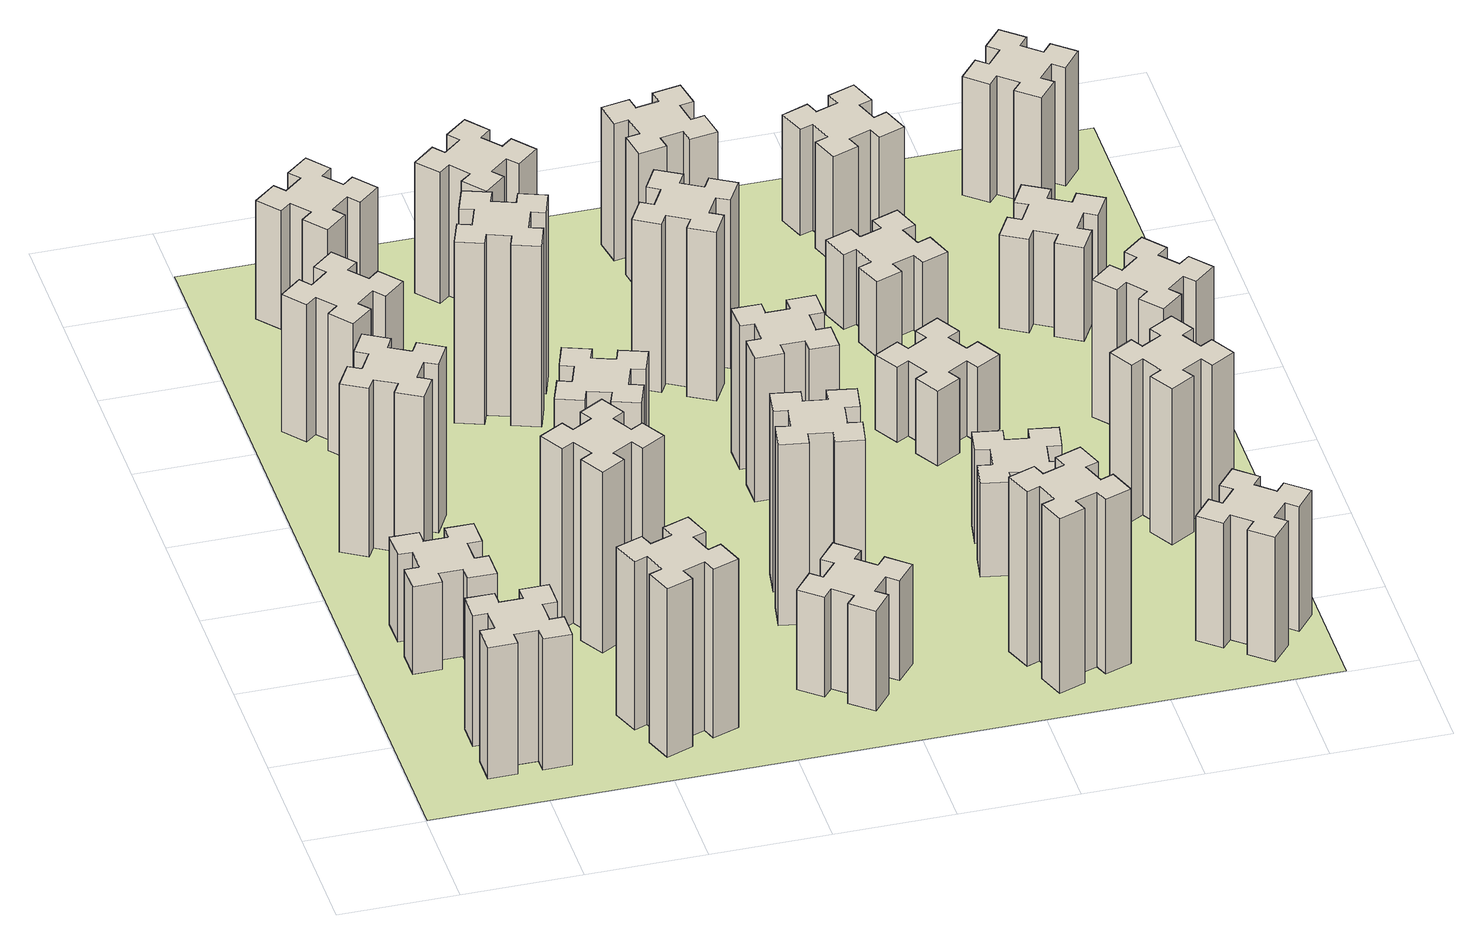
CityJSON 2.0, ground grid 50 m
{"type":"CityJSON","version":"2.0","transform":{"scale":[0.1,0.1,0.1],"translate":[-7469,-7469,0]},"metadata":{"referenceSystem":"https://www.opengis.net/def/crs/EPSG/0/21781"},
"CityObjects":{
"building1":{"type":"Building","attributes":{"class":"1000","function":"1000","usage":"1000","yearOfConstruction":2016,"roofType":"1000","measuredHeight":63,"storeysAboveGround":30,"storeysBelowGround":0},"geometry":[{"type":"Solid","lod":"1","boundaries":[[[[0,1,2,3,4,5,6,7,8,9,10,11,12,13,14,15,16,17,18,19]],[[17,16,20,21]],[[16,15,22,20]],[[15,14,23,22]],[[14,13,24,23]],[[13,12,25,24]],[[12,11,26,25]],[[11,10,27,26]],[[10,9,28,27]],[[9,8,29,28]],[[8,7,30,29]],[[7,6,31,30]],[[6,5,32,31]],[[5,4,33,32]],[[4,3,34,33]],[[3,2,35,34]],[[2,1,36,35]],[[1,0,37,36]],[[0,19,38,37]],[[19,18,39,38]],[[18,17,21,39]],[[24,25,26,27,28,29,30,31,32,33,34,35,36,37,38,39,21,20,22,23]]]]}]},
"building2":{"type":"Building","attributes":{"class":"1000","function":"1000","usage":"1000","yearOfConstruction":2016,"roofType":"1000","measuredHeight":42,"storeysAboveGround":30,"storeysBelowGround":0},"geometry":[{"type":"Solid","lod":"1","boundaries":[[[[40,41,42,43,44,45,46,47,48,49,50,51,52,53,54,55,56,57,58,59]],[[57,56,60,61]],[[56,55,62,60]],[[55,54,63,62]],[[54,53,64,63]],[[53,52,65,64]],[[52,51,66,65]],[[51,50,67,66]],[[50,49,68,67]],[[49,48,69,68]],[[48,47,70,69]],[[47,46,71,70]],[[46,45,72,71]],[[45,44,73,72]],[[44,43,74,73]],[[43,42,75,74]],[[42,41,76,75]],[[41,40,77,76]],[[40,59,78,77]],[[59,58,79,78]],[[58,57,61,79]],[[64,65,66,67,68,69,70,71,72,73,74,75,76,77,78,79,61,60,62,63]]]]}]},
"building3":{"type":"Building","attributes":{"class":"1000","function":"1000","usage":"1000","yearOfConstruction":2016,"roofType":"1000","measuredHeight":81,"storeysAboveGround":30,"storeysBelowGround":0},"geometry":[{"type":"Solid","lod":"1","boundaries":[[[[80,81,82,83,84,85,86,87,88,89,90,91,92,93,94,95,96,97,98,99]],[[97,96,100,101]],[[96,95,102,100]],[[95,94,103,102]],[[94,93,104,103]],[[93,92,105,104]],[[92,91,106,105]],[[91,90,107,106]],[[90,89,108,107]],[[89,88,109,108]],[[88,87,110,109]],[[87,86,111,110]],[[86,85,112,111]],[[85,84,113,112]],[[84,83,114,113]],[[83,82,115,114]],[[82,81,116,115]],[[81,80,117,116]],[[80,99,118,117]],[[99,98,119,118]],[[98,97,101,119]],[[104,105,106,107,108,109,110,111,112,113,114,115,116,117,118,119,101,100,102,103]]]]}]},
"building4":{"type":"Building","attributes":{"class":"1000","function":"1000","usage":"1000","yearOfConstruction":2016,"roofType":"1000","measuredHeight":66,"storeysAboveGround":30,"storeysBelowGround":0},"geometry":[{"type":"Solid","lod":"1","boundaries":[[[[120,121,122,123,124,125,126,127,128,129,130,131,132,133,134,135,136,137,138,139]],[[137,136,140,141]],[[136,135,142,140]],[[135,134,143,142]],[[134,133,144,143]],[[133,132,145,144]],[[132,131,146,145]],[[131,130,147,146]],[[130,129,148,147]],[[129,128,149,148]],[[128,127,150,149]],[[127,126,151,150]],[[126,125,152,151]],[[125,124,153,152]],[[124,123,154,153]],[[123,122,155,154]],[[122,121,156,155]],[[121,120,157,156]],[[120,139,158,157]],[[139,138,159,158]],[[138,137,141,159]],[[144,145,146,147,148,149,150,151,152,153,154,155,156,157,158,159,141,140,142,143]]]]}]},
"building5":{"type":"Building","attributes":{"class":"1000","function":"1000","usage":"1000","yearOfConstruction":2016,"roofType":"1000","measuredHeight":81,"storeysAboveGround":30,"storeysBelowGround":0},"geometry":[{"type":"Solid","lod":"1","boundaries":[[[[160,161,162,163,164,165,166,167,168,169,170,171,172,173,174,175,176,177,178,179]],[[177,176,180,181]],[[176,175,182,180]],[[175,174,183,182]],[[174,173,184,183]],[[173,172,185,184]],[[172,171,186,185]],[[171,170,187,186]],[[170,169,188,187]],[[169,168,189,188]],[[168,167,190,189]],[[167,166,191,190]],[[166,165,192,191]],[[165,164,193,192]],[[164,163,194,193]],[[163,162,195,194]],[[162,161,196,195]],[[161,160,197,196]],[[160,179,198,197]],[[179,178,199,198]],[[178,177,181,199]],[[184,185,186,187,188,189,190,191,192,193,194,195,196,197,198,199,181,180,182,183]]]]}]},
"building6":{"type":"Building","attributes":{"class":"1000","function":"1000","usage":"1000","yearOfConstruction":2016,"roofType":"1000","measuredHeight":87,"storeysAboveGround":30,"storeysBelowGround":0},"geometry":[{"type":"Solid","lod":"1","boundaries":[[[[200,201,202,203,204,205,206,207,208,209,210,211,212,213,214,215,216,217,218,219]],[[217,216,220,221]],[[216,215,222,220]],[[215,214,223,222]],[[214,213,224,223]],[[213,212,225,224]],[[212,211,226,225]],[[211,210,227,226]],[[210,209,228,227]],[[209,208,229,228]],[[208,207,230,229]],[[207,206,231,230]],[[206,205,232,231]],[[205,204,233,232]],[[204,203,234,233]],[[203,202,235,234]],[[202,201,236,235]],[[201,200,237,236]],[[200,219,238,237]],[[219,218,239,238]],[[218,217,221,239]],[[224,225,226,227,228,229,230,231,232,233,234,235,236,237,238,239,221,220,222,223]]]]}]},
"building7":{"type":"Building","attributes":{"class":"1000","function":"1000","usage":"1000","yearOfConstruction":2016,"roofType":"1000","measuredHeight":57,"storeysAboveGround":30,"storeysBelowGround":0},"geometry":[{"type":"Solid","lod":"1","boundaries":[[[[240,241,242,243,244,245,246,247,248,249,250,251,252,253,254,255,256,257,258,259]],[[257,256,260,261]],[[256,255,262,260]],[[255,254,263,262]],[[254,253,264,263]],[[253,252,265,264]],[[252,251,266,265]],[[251,250,267,266]],[[250,249,268,267]],[[249,248,269,268]],[[248,247,270,269]],[[247,246,271,270]],[[246,245,272,271]],[[245,244,273,272]],[[244,243,274,273]],[[243,242,275,274]],[[242,241,276,275]],[[241,240,277,276]],[[240,259,278,277]],[[259,258,279,278]],[[258,257,261,279]],[[264,265,266,267,268,269,270,271,272,273,274,275,276,277,278,279,261,260,262,263]]]]}]},
"building8":{"type":"Building","attributes":{"class":"1000","function":"1000","usage":"1000","yearOfConstruction":2016,"roofType":"1000","measuredHeight":60,"storeysAboveGround":30,"storeysBelowGround":0},"geometry":[{"type":"Solid","lod":"1","boundaries":[[[[280,281,282,283,284,285,286,287,288,289,290,291,292,293,294,295,296,297,298,299]],[[297,296,300,301]],[[296,295,302,300]],[[295,294,303,302]],[[294,293,304,303]],[[293,292,305,304]],[[292,291,306,305]],[[291,290,307,306]],[[290,289,308,307]],[[289,288,309,308]],[[288,287,310,309]],[[287,286,311,310]],[[286,285,312,311]],[[285,284,313,312]],[[284,283,314,313]],[[283,282,315,314]],[[282,281,316,315]],[[281,280,317,316]],[[280,299,318,317]],[[299,298,319,318]],[[298,297,301,319]],[[304,305,306,307,308,309,310,311,312,313,314,315,316,317,318,319,301,300,302,303]]]]}]},
"building9":{"type":"Building","attributes":{"class":"1000","function":"1000","usage":"1000","yearOfConstruction":2016,"roofType":"1000","measuredHeight":87,"storeysAboveGround":30,"storeysBelowGround":0},"geometry":[{"type":"Solid","lod":"1","boundaries":[[[[320,321,322,323,324,325,326,327,328,329,330,331,332,333,334,335,336,337,338,339]],[[337,336,340,341]],[[336,335,342,340]],[[335,334,343,342]],[[334,333,344,343]],[[333,332,345,344]],[[332,331,346,345]],[[331,330,347,346]],[[330,329,348,347]],[[329,328,349,348]],[[328,327,350,349]],[[327,326,351,350]],[[326,325,352,351]],[[325,324,353,352]],[[324,323,354,353]],[[323,322,355,354]],[[322,321,356,355]],[[321,320,357,356]],[[320,339,358,357]],[[339,338,359,358]],[[338,337,341,359]],[[344,345,346,347,348,349,350,351,352,353,354,355,356,357,358,359,341,340,342,343]]]]}]},
"building10":{"type":"Building","attributes":{"class":"1000","function":"1000","usage":"1000","yearOfConstruction":2016,"roofType":"1000","measuredHeight":48,"storeysAboveGround":30,"storeysBelowGround":0},"geometry":[{"type":"Solid","lod":"1","boundaries":[[[[360,361,362,363,364,365,366,367,368,369,370,371,372,373,374,375,376,377,378,379]],[[377,376,380,381]],[[376,375,382,380]],[[375,374,383,382]],[[374,373,384,383]],[[373,372,385,384]],[[372,371,386,385]],[[371,370,387,386]],[[370,369,388,387]],[[369,368,389,388]],[[368,367,390,389]],[[367,366,391,390]],[[366,365,392,391]],[[365,364,393,392]],[[364,363,394,393]],[[363,362,395,394]],[[362,361,396,395]],[[361,360,397,396]],[[360,379,398,397]],[[379,378,399,398]],[[378,377,381,399]],[[384,385,386,387,388,389,390,391,392,393,394,395,396,397,398,399,381,380,382,383]]]]}]},
"building11":{"type":"Building","attributes":{"class":"1000","function":"1000","usage":"1000","yearOfConstruction":2016,"roofType":"1000","measuredHeight":63,"storeysAboveGround":30,"storeysBelowGround":0},"geometry":[{"type":"Solid","lod":"1","boundaries":[[[[400,401,402,403,404,405,406,407,408,409,410,411,412,413,414,415,416,417,418,419]],[[417,416,420,421]],[[416,415,422,420]],[[415,414,423,422]],[[414,413,424,423]],[[413,412,425,424]],[[412,411,426,425]],[[411,410,427,426]],[[410,409,428,427]],[[409,408,429,428]],[[408,407,430,429]],[[407,406,431,430]],[[406,405,432,431]],[[405,404,433,432]],[[404,403,434,433]],[[403,402,435,434]],[[402,401,436,435]],[[401,400,437,436]],[[400,419,438,437]],[[419,418,439,438]],[[418,417,421,439]],[[424,425,426,427,428,429,430,431,432,433,434,435,436,437,438,439,421,420,422,423]]]]}]},
"building12":{"type":"Building","attributes":{"class":"1000","function":"1000","usage":"1000","yearOfConstruction":2016,"roofType":"1000","measuredHeight":87,"storeysAboveGround":30,"storeysBelowGround":0},"geometry":[{"type":"Solid","lod":"1","boundaries":[[[[440,441,442,443,444,445,446,447,448,449,450,451,452,453,454,455,456,457,458,459]],[[457,456,460,461]],[[456,455,462,460]],[[455,454,463,462]],[[454,453,464,463]],[[453,452,465,464]],[[452,451,466,465]],[[451,450,467,466]],[[450,449,468,467]],[[449,448,469,468]],[[448,447,470,469]],[[447,446,471,470]],[[446,445,472,471]],[[445,444,473,472]],[[444,443,474,473]],[[443,442,475,474]],[[442,441,476,475]],[[441,440,477,476]],[[440,459,478,477]],[[459,458,479,478]],[[458,457,461,479]],[[464,465,466,467,468,469,470,471,472,473,474,475,476,477,478,479,461,460,462,463]]]]}]},
"building13":{"type":"Building","attributes":{"class":"1000","function":"1000","usage":"1000","yearOfConstruction":2016,"roofType":"1000","measuredHeight":69,"storeysAboveGround":30,"storeysBelowGround":0},"geometry":[{"type":"Solid","lod":"1","boundaries":[[[[480,481,482,483,484,485,486,487,488,489,490,491,492,493,494,495,496,497,498,499]],[[497,496,500,501]],[[496,495,502,500]],[[495,494,503,502]],[[494,493,504,503]],[[493,492,505,504]],[[492,491,506,505]],[[491,490,507,506]],[[490,489,508,507]],[[489,488,509,508]],[[488,487,510,509]],[[487,486,511,510]],[[486,485,512,511]],[[485,484,513,512]],[[484,483,514,513]],[[483,482,515,514]],[[482,481,516,515]],[[481,480,517,516]],[[480,499,518,517]],[[499,498,519,518]],[[498,497,501,519]],[[504,505,506,507,508,509,510,511,512,513,514,515,516,517,518,519,501,500,502,503]]]]}]},
"building14":{"type":"Building","attributes":{"class":"1000","function":"1000","usage":"1000","yearOfConstruction":2016,"roofType":"1000","measuredHeight":81,"storeysAboveGround":30,"storeysBelowGround":0},"geometry":[{"type":"Solid","lod":"1","boundaries":[[[[520,521,522,523,524,525,526,527,528,529,530,531,532,533,534,535,536,537,538,539]],[[537,536,540,541]],[[536,535,542,540]],[[535,534,543,542]],[[534,533,544,543]],[[533,532,545,544]],[[532,531,546,545]],[[531,530,547,546]],[[530,529,548,547]],[[529,528,549,548]],[[528,527,550,549]],[[527,526,551,550]],[[526,525,552,551]],[[525,524,553,552]],[[524,523,554,553]],[[523,522,555,554]],[[522,521,556,555]],[[521,520,557,556]],[[520,539,558,557]],[[539,538,559,558]],[[538,537,541,559]],[[544,545,546,547,548,549,550,551,552,553,554,555,556,557,558,559,541,540,542,543]]]]}]},
"building15":{"type":"Building","attributes":{"class":"1000","function":"1000","usage":"1000","yearOfConstruction":2016,"roofType":"1000","measuredHeight":84,"storeysAboveGround":30,"storeysBelowGround":0},"geometry":[{"type":"Solid","lod":"1","boundaries":[[[[560,561,562,563,564,565,566,567,568,569,570,571,572,573,574,575,576,577,578,579]],[[577,576,580,581]],[[576,575,582,580]],[[575,574,583,582]],[[574,573,584,583]],[[573,572,585,584]],[[572,571,586,585]],[[571,570,587,586]],[[570,569,588,587]],[[569,568,589,588]],[[568,567,590,589]],[[567,566,591,590]],[[566,565,592,591]],[[565,564,593,592]],[[564,563,594,593]],[[563,562,595,594]],[[562,561,596,595]],[[561,560,597,596]],[[560,579,598,597]],[[579,578,599,598]],[[578,577,581,599]],[[584,585,586,587,588,589,590,591,592,593,594,595,596,597,598,599,581,580,582,583]]]]}]},
"building16":{"type":"Building","attributes":{"class":"1000","function":"1000","usage":"1000","yearOfConstruction":2016,"roofType":"1000","measuredHeight":66,"storeysAboveGround":30,"storeysBelowGround":0},"geometry":[{"type":"Solid","lod":"1","boundaries":[[[[600,601,602,603,604,605,606,607,608,609,610,611,612,613,614,615,616,617,618,619]],[[617,616,620,621]],[[616,615,622,620]],[[615,614,623,622]],[[614,613,624,623]],[[613,612,625,624]],[[612,611,626,625]],[[611,610,627,626]],[[610,609,628,627]],[[609,608,629,628]],[[608,607,630,629]],[[607,606,631,630]],[[606,605,632,631]],[[605,604,633,632]],[[604,603,634,633]],[[603,602,635,634]],[[602,601,636,635]],[[601,600,637,636]],[[600,619,638,637]],[[619,618,639,638]],[[618,617,621,639]],[[624,625,626,627,628,629,630,631,632,633,634,635,636,637,638,639,621,620,622,623]]]]}]},
"building17":{"type":"Building","attributes":{"class":"1000","function":"1000","usage":"1000","yearOfConstruction":2016,"roofType":"1000","measuredHeight":45,"storeysAboveGround":30,"storeysBelowGround":0},"geometry":[{"type":"Solid","lod":"1","boundaries":[[[[640,641,642,643,644,645,646,647,648,649,650,651,652,653,654,655,656,657,658,659]],[[657,656,660,661]],[[656,655,662,660]],[[655,654,663,662]],[[654,653,664,663]],[[653,652,665,664]],[[652,651,666,665]],[[651,650,667,666]],[[650,649,668,667]],[[649,648,669,668]],[[648,647,670,669]],[[647,646,671,670]],[[646,645,672,671]],[[645,644,673,672]],[[644,643,674,673]],[[643,642,675,674]],[[642,641,676,675]],[[641,640,677,676]],[[640,659,678,677]],[[659,658,679,678]],[[658,657,661,679]],[[664,665,666,667,668,669,670,671,672,673,674,675,676,677,678,679,661,660,662,663]]]]}]},
"building18":{"type":"Building","attributes":{"class":"1000","function":"1000","usage":"1000","yearOfConstruction":2016,"roofType":"1000","measuredHeight":36,"storeysAboveGround":30,"storeysBelowGround":0},"geometry":[{"type":"Solid","lod":"1","boundaries":[[[[680,681,682,683,684,685,686,687,688,689,690,691,692,693,694,695,696,697,698,699]],[[697,696,700,701]],[[696,695,702,700]],[[695,694,703,702]],[[694,693,704,703]],[[693,692,705,704]],[[692,691,706,705]],[[691,690,707,706]],[[690,689,708,707]],[[689,688,709,708]],[[688,687,710,709]],[[687,686,711,710]],[[686,685,712,711]],[[685,684,713,712]],[[684,683,714,713]],[[683,682,715,714]],[[682,681,716,715]],[[681,680,717,716]],[[680,699,718,717]],[[699,698,719,718]],[[698,697,701,719]],[[704,705,706,707,708,709,710,711,712,713,714,715,716,717,718,719,701,700,702,703]]]]}]},
"building19":{"type":"Building","attributes":{"class":"1000","function":"1000","usage":"1000","yearOfConstruction":2016,"roofType":"1000","measuredHeight":36,"storeysAboveGround":30,"storeysBelowGround":0},"geometry":[{"type":"Solid","lod":"1","boundaries":[[[[720,721,722,723,724,725,726,727,728,729,730,731,732,733,734,735,736,737,738,739]],[[737,736,740,741]],[[736,735,742,740]],[[735,734,743,742]],[[734,733,744,743]],[[733,732,745,744]],[[732,731,746,745]],[[731,730,747,746]],[[730,729,748,747]],[[729,728,749,748]],[[728,727,750,749]],[[727,726,751,750]],[[726,725,752,751]],[[725,724,753,752]],[[724,723,754,753]],[[723,722,755,754]],[[722,721,756,755]],[[721,720,757,756]],[[720,739,758,757]],[[739,738,759,758]],[[738,737,741,759]],[[744,745,746,747,748,749,750,751,752,753,754,755,756,757,758,759,741,740,742,743]]]]}]},
"building20":{"type":"Building","attributes":{"class":"1000","function":"1000","usage":"1000","yearOfConstruction":2016,"roofType":"1000","measuredHeight":60,"storeysAboveGround":30,"storeysBelowGround":0},"geometry":[{"type":"Solid","lod":"1","boundaries":[[[[760,761,762,763,764,765,766,767,768,769,770,771,772,773,774,775,776,777,778,779]],[[777,776,780,781]],[[776,775,782,780]],[[775,774,783,782]],[[774,773,784,783]],[[773,772,785,784]],[[772,771,786,785]],[[771,770,787,786]],[[770,769,788,787]],[[769,768,789,788]],[[768,767,790,789]],[[767,766,791,790]],[[766,765,792,791]],[[765,764,793,792]],[[764,763,794,793]],[[763,762,795,794]],[[762,761,796,795]],[[761,760,797,796]],[[760,779,798,797]],[[779,778,799,798]],[[778,777,781,799]],[[784,785,786,787,788,789,790,791,792,793,794,795,796,797,798,799,781,780,782,783]]]]}]},
"building21":{"type":"Building","attributes":{"class":"1000","function":"1000","usage":"1000","yearOfConstruction":2016,"roofType":"1000","measuredHeight":51,"storeysAboveGround":30,"storeysBelowGround":0},"geometry":[{"type":"Solid","lod":"1","boundaries":[[[[800,801,802,803,804,805,806,807,808,809,810,811,812,813,814,815,816,817,818,819]],[[817,816,820,821]],[[816,815,822,820]],[[815,814,823,822]],[[814,813,824,823]],[[813,812,825,824]],[[812,811,826,825]],[[811,810,827,826]],[[810,809,828,827]],[[809,808,829,828]],[[808,807,830,829]],[[807,806,831,830]],[[806,805,832,831]],[[805,804,833,832]],[[804,803,834,833]],[[803,802,835,834]],[[802,801,836,835]],[[801,800,837,836]],[[800,819,838,837]],[[819,818,839,838]],[[818,817,821,839]],[[824,825,826,827,828,829,830,831,832,833,834,835,836,837,838,839,821,820,822,823]]]]}]},
"building22":{"type":"Building","attributes":{"class":"1000","function":"1000","usage":"1000","yearOfConstruction":2016,"roofType":"1000","measuredHeight":75,"storeysAboveGround":30,"storeysBelowGround":0},"geometry":[{"type":"Solid","lod":"1","boundaries":[[[[840,841,842,843,844,845,846,847,848,849,850,851,852,853,854,855,856,857,858,859]],[[857,856,860,861]],[[856,855,862,860]],[[855,854,863,862]],[[854,853,864,863]],[[853,852,865,864]],[[852,851,866,865]],[[851,850,867,866]],[[850,849,868,867]],[[849,848,869,868]],[[848,847,870,869]],[[847,846,871,870]],[[846,845,872,871]],[[845,844,873,872]],[[844,843,874,873]],[[843,842,875,874]],[[842,841,876,875]],[[841,840,877,876]],[[840,859,878,877]],[[859,858,879,878]],[[858,857,861,879]],[[864,865,866,867,868,869,870,871,872,873,874,875,876,877,878,879,861,860,862,863]]]]}]},
"building23":{"type":"Building","attributes":{"class":"1000","function":"1000","usage":"1000","yearOfConstruction":2016,"roofType":"1000","measuredHeight":66,"storeysAboveGround":30,"storeysBelowGround":0},"geometry":[{"type":"Solid","lod":"1","boundaries":[[[[880,881,882,883,884,885,886,887,888,889,890,891,892,893,894,895,896,897,898,899]],[[897,896,900,901]],[[896,895,902,900]],[[895,894,903,902]],[[894,893,904,903]],[[893,892,905,904]],[[892,891,906,905]],[[891,890,907,906]],[[890,889,908,907]],[[889,888,909,908]],[[888,887,910,909]],[[887,886,911,910]],[[886,885,912,911]],[[885,884,913,912]],[[884,883,914,913]],[[883,882,915,914]],[[882,881,916,915]],[[881,880,917,916]],[[880,899,918,917]],[[899,898,919,918]],[[898,897,901,919]],[[904,905,906,907,908,909,910,911,912,913,914,915,916,917,918,919,901,900,902,903]]]]}]},
"building24":{"type":"Building","attributes":{"class":"1000","function":"1000","usage":"1000","yearOfConstruction":2016,"roofType":"1000","measuredHeight":45,"storeysAboveGround":30,"storeysBelowGround":0},"geometry":[{"type":"Solid","lod":"1","boundaries":[[[[920,921,922,923,924,925,926,927,928,929,930,931,932,933,934,935,936,937,938,939]],[[937,936,940,941]],[[936,935,942,940]],[[935,934,943,942]],[[934,933,944,943]],[[933,932,945,944]],[[932,931,946,945]],[[931,930,947,946]],[[930,929,948,947]],[[929,928,949,948]],[[928,927,950,949]],[[927,926,951,950]],[[926,925,952,951]],[[925,924,953,952]],[[924,923,954,953]],[[923,922,955,954]],[[922,921,956,955]],[[921,920,957,956]],[[920,939,958,957]],[[939,938,959,958]],[[938,937,941,959]],[[944,945,946,947,948,949,950,951,952,953,954,955,956,957,958,959,941,940,942,943]]]]}]},
"building25":{"type":"Building","attributes":{"class":"1000","function":"1000","usage":"1000","yearOfConstruction":2016,"roofType":"1000","measuredHeight":57,"storeysAboveGround":30,"storeysBelowGround":0},"geometry":[{"type":"Solid","lod":"1","boundaries":[[[[960,961,962,963,964,965,966,967,968,969,970,971,972,973,974,975,976,977,978,979]],[[977,976,980,981]],[[976,975,982,980]],[[975,974,983,982]],[[974,973,984,983]],[[973,972,985,984]],[[972,971,986,985]],[[971,970,987,986]],[[970,969,988,987]],[[969,968,989,988]],[[968,967,990,989]],[[967,966,991,990]],[[966,965,992,991]],[[965,964,993,992]],[[964,963,994,993]],[[963,962,995,994]],[[962,961,996,995]],[[961,960,997,996]],[[960,979,998,997]],[[979,978,999,998]],[[978,977,981,999]],[[984,985,986,987,988,989,990,991,992,993,994,995,996,997,998,999,981,980,982,983]]]]}]},
"landuse1":{"type":"LandUse","attributes":{"name":"plot1","function":"1010"},"geometry":[{"type":"MultiSurface","lod":"1","boundaries":[[[1000,1001,1002,1003]]]}]}
},
"vertices":[
[585,325,0],[585,425,0],[645,425,0],[645,545,0],[525,545,0],[525,485,0],[425,485,0],[425,545,0],[305,545,0],[305,425,0],[365,425,0],[365,325,0],[305,325,0],[305,205,0],[425,205,0],[425,265,0],[525,265,0],[525,205,0],[645,205,0],[645,325,0],[525,265,630],[525,205,630],[425,265,630],[425,205,630],[305,205,630],[305,325,630],[365,325,630],[365,425,630],[305,425,630],[305,545,630],[425,545,630],[425,485,630],[525,485,630],[525,545,630],[645,545,630],[645,425,630],[585,425,630],[585,325,630],[645,325,630],[645,205,630],
[425,1225,0],[325,1225,0],[325,1285,0],[205,1285,0],[205,1165,0],[265,1165,0],[265,1065,0],[205,1065,0],[205,945,0],[325,945,0],[325,1005,0],[425,1005,0],[425,945,0],[545,945,0],[545,1065,0],[485,1065,0],[485,1165,0],[545,1165,0],[545,1285,0],[425,1285,0],[485,1165,420],[545,1165,420],[485,1065,420],[545,1065,420],[545,945,420],[425,945,420],[425,1005,420],[325,1005,420],[325,945,420],[205,945,420],[205,1065,420],[265,1065,420],[265,1165,420],[205,1165,420],[205,1285,420],[325,1285,420],[325,1225,420],[425,1225,420],[425,1285,420],[545,1285,420],
[474,1926,0],[387,1976,0],[417,2028,0],[313,2088,0],[253,1984,0],[305,1954,0],[255,1867,0],[203,1897,0],[143,1793,0],[247,1733,0],[277,1785,0],[364,1735,0],[334,1683,0],[438,1623,0],[498,1727,0],[446,1757,0],[496,1844,0],[548,1814,0],[608,1918,0],[504,1978,0],[496,1844,810],[548,1814,810],[446,1757,810],[498,1727,810],[438,1623,810],[334,1683,810],[364,1735,810],[277,1785,810],[247,1733,810],[143,1793,810],[203,1897,810],[255,1867,810],[305,1954,810],[253,1984,810],[313,2088,810],[417,2028,810],[387,1976,810],[474,1926,810],[504,1978,810],[608,1918,810],
[492,2628,0],[427,2704,0],[473,2743,0],[396,2835,0],[304,2758,0],[343,2712,0],[266,2647,0],[228,2693,0],[136,2616,0],[213,2524,0],[259,2563,0],[323,2486,0],[277,2448,0],[354,2356,0],[446,2433,0],[408,2479,0],[484,2543,0],[523,2497,0],[615,2574,0],[538,2666,0],[484,2543,660],[523,2497,660],[408,2479,660],[446,2433,660],[354,2356,660],[277,2448,660],[323,2486,660],[259,2563,660],[213,2524,660],[136,2616,660],[228,2693,660],[266,2647,660],[343,2712,660],[304,2758,660],[396,2835,660],[473,2743,660],[427,2704,660],[492,2628,660],[538,2666,660],[615,2574,660],
[995,385,0],[1029,291,0],[973,270,0],[1014,157,0],[1127,199,0],[1106,255,0],[1200,289,0],[1220,233,0],[1333,274,0],[1292,387,0],[1236,366,0],[1202,460,0],[1258,480,0],[1217,593,0],[1104,552,0],[1125,496,0],[1031,462,0],[1010,518,0],[897,477,0],[939,364,0],[1031,462,810],[1010,518,810],[1125,496,810],[1104,552,810],[1217,593,810],[1258,480,810],[1202,460,810],[1236,366,810],[1292,387,810],[1333,274,810],[1220,233,810],[1200,289,810],[1106,255,810],[1127,199,810],[1014,157,810],[973,270,810],[1029,291,810],[995,385,810],[939,364,810],[897,477,810],
[1027,995,0],[1114,1045,0],[1144,993,0],[1248,1053,0],[1188,1157,0],[1136,1127,0],[1086,1214,0],[1138,1244,0],[1078,1348,0],[974,1288,0],[1004,1236,0],[917,1186,0],[887,1238,0],[783,1178,0],[843,1074,0],[895,1104,0],[945,1017,0],[893,987,0],[953,883,0],[1057,943,0],[945,1017,870],[893,987,870],[895,1104,870],[843,1074,870],[783,1178,870],[887,1238,870],[917,1186,870],[1004,1236,870],[974,1288,870],[1078,1348,870],[1138,1244,870],[1086,1214,870],[1136,1127,870],[1188,1157,870],[1248,1053,870],[1144,993,870],[1114,1045,870],[1027,995,870],[1057,943,870],[953,883,870],
[592,3368,0],[527,3444,0],[573,3483,0],[496,3575,0],[404,3498,0],[443,3452,0],[366,3387,0],[328,3433,0],[236,3356,0],[313,3264,0],[359,3303,0],[423,3226,0],[377,3188,0],[454,3096,0],[546,3173,0],[508,3219,0],[584,3283,0],[623,3237,0],[715,3314,0],[638,3406,0],[584,3283,570],[623,3237,570],[508,3219,570],[546,3173,570],[454,3096,570],[377,3188,570],[423,3226,570],[359,3303,570],[313,3264,570],[236,3356,570],[328,3433,570],[366,3387,570],[443,3452,570],[404,3498,570],[496,3575,570],[573,3483,570],[527,3444,570],[592,3368,570],[638,3406,570],[715,3314,570],
[1131,1769,0],[1225,1735,0],[1204,1679,0],[1317,1637,0],[1358,1750,0],[1302,1771,0],[1336,1865,0],[1392,1844,0],[1433,1957,0],[1320,1998,0],[1300,1942,0],[1206,1976,0],[1227,2032,0],[1114,2073,0],[1073,1960,0],[1129,1940,0],[1095,1846,0],[1039,1867,0],[997,1754,0],[1110,1713,0],[1095,1846,600],[1039,1867,600],[1129,1940,600],[1073,1960,600],[1114,2073,600],[1227,2032,600],[1206,1976,600],[1300,1942,600],[1320,1998,600],[1433,1957,600],[1392,1844,600],[1336,1865,600],[1302,1771,600],[1358,1750,600],[1317,1637,600],[1204,1679,600],[1225,1735,600],[1131,1769,600],[1110,1713,600],[997,1754,600],
[1102,2511,0],[1136,2605,0],[1192,2584,0],[1233,2697,0],[1120,2738,0],[1100,2682,0],[1006,2716,0],[1027,2772,0],[914,2813,0],[873,2700,0],[929,2680,0],[895,2586,0],[839,2607,0],[797,2494,0],[910,2453,0],[931,2509,0],[1025,2475,0],[1004,2419,0],[1117,2377,0],[1158,2490,0],[1025,2475,870],[1004,2419,870],[931,2509,870],[910,2453,870],[797,2494,870],[839,2607,870],[895,2586,870],[929,2680,870],[873,2700,870],[914,2813,870],[1027,2772,870],[1006,2716,870],[1100,2682,870],[1120,2738,870],[1233,2697,870],[1192,2584,870],[1136,2605,870],[1102,2511,870],[1158,2490,870],[1117,2377,870],
[1964,527,0],[1888,592,0],[1926,638,0],[1834,715,0],[1757,623,0],[1803,584,0],[1739,508,0],[1693,546,0],[1616,454,0],[1708,377,0],[1746,423,0],[1823,359,0],[1784,313,0],[1876,236,0],[1953,328,0],[1907,366,0],[1972,443,0],[2018,404,0],[2095,496,0],[2003,573,0],[1972,443,480],[2018,404,480],[1907,366,480],[1953,328,480],[1876,236,480],[1784,313,480],[1823,359,480],[1746,423,480],[1708,377,480],[1616,454,480],[1693,546,480],[1739,508,480],[1803,584,480],[1757,623,480],[1834,715,480],[1926,638,480],[1888,592,480],[1964,527,480],[2003,573,480],[2095,496,480],
[999,3303,0],[1063,3226,0],[1017,3188,0],[1094,3096,0],[1186,3173,0],[1148,3219,0],[1224,3283,0],[1263,3237,0],[1355,3314,0],[1278,3406,0],[1232,3368,0],[1167,3444,0],[1213,3483,0],[1136,3575,0],[1044,3498,0],[1083,3452,0],[1006,3387,0],[968,3433,0],[876,3356,0],[953,3264,0],[1006,3387,630],[968,3433,630],[1083,3452,630],[1044,3498,630],[1136,3575,630],[1213,3483,630],[1167,3444,630],[1232,3368,630],[1278,3406,630],[1355,3314,630],[1263,3237,630],[1224,3283,630],[1148,3219,630],[1186,3173,630],[1094,3096,630],[1017,3188,630],[1063,3226,630],[999,3303,630],[953,3264,630],[876,3356,630],
[1787,916,0],[1885,898,0],[1875,839,0],[1993,818,0],[2014,937,0],[1955,947,0],[1972,1045,0],[2031,1035,0],[2052,1153,0],[1934,1174,0],[1924,1115,0],[1825,1132,0],[1836,1191,0],[1717,1212,0],[1697,1094,0],[1756,1084,0],[1738,985,0],[1679,996,0],[1658,877,0],[1777,857,0],[1738,985,870],[1679,996,870],[1756,1084,870],[1697,1094,870],[1717,1212,870],[1836,1191,870],[1825,1132,870],[1924,1115,870],[1934,1174,870],[2052,1153,870],[2031,1035,870],[1972,1045,870],[1955,947,870],[2014,937,870],[1993,818,870],[1875,839,870],[1885,898,870],[1787,916,870],[1777,857,870],[1658,877,870],
[2005,1965,0],[1905,1965,0],[1905,2025,0],[1785,2025,0],[1785,1905,0],[1845,1905,0],[1845,1805,0],[1785,1805,0],[1785,1685,0],[1905,1685,0],[1905,1745,0],[2005,1745,0],[2005,1685,0],[2125,1685,0],[2125,1805,0],[2065,1805,0],[2065,1905,0],[2125,1905,0],[2125,2025,0],[2005,2025,0],[2065,1905,690],[2125,1905,690],[2065,1805,690],[2125,1805,690],[2125,1685,690],[2005,1685,690],[2005,1745,690],[1905,1745,690],[1905,1685,690],[1785,1685,690],[1785,1805,690],[1845,1805,690],[1845,1905,690],[1785,1905,690],[1785,2025,690],[1905,2025,690],[1905,1965,690],[2005,1965,690],[2005,2025,690],[2125,2025,690],
[1657,2525,0],[1744,2475,0],[1714,2423,0],[1818,2363,0],[1878,2467,0],[1826,2497,0],[1876,2584,0],[1928,2554,0],[1988,2658,0],[1884,2718,0],[1854,2666,0],[1767,2716,0],[1797,2768,0],[1693,2828,0],[1633,2724,0],[1685,2694,0],[1635,2607,0],[1583,2637,0],[1523,2533,0],[1627,2473,0],[1635,2607,810],[1583,2637,810],[1685,2694,810],[1633,2724,810],[1693,2828,810],[1797,2768,810],[1767,2716,810],[1854,2666,810],[1884,2718,810],[1988,2658,810],[1928,2554,810],[1876,2584,810],[1826,2497,810],[1878,2467,810],[1818,2363,810],[1714,2423,810],[1744,2475,810],[1657,2525,810],[1627,2473,810],[1523,2533,810],
[2816,366,0],[2782,460,0],[2838,480,0],[2797,593,0],[2684,552,0],[2705,496,0],[2611,462,0],[2590,518,0],[2477,477,0],[2519,364,0],[2575,385,0],[2609,291,0],[2553,270,0],[2594,157,0],[2707,199,0],[2686,255,0],[2780,289,0],[2800,233,0],[2913,274,0],[2872,387,0],[2780,289,840],[2800,233,840],[2686,255,840],[2707,199,840],[2594,157,840],[2553,270,840],[2609,291,840],[2575,385,840],[2519,364,840],[2477,477,840],[2590,518,840],[2611,462,840],[2705,496,840],[2684,552,840],[2797,593,840],[2838,480,840],[2782,460,840],[2816,366,840],[2872,387,840],[2913,274,840],
[1825,3218,0],[1924,3236,0],[1934,3177,0],[2052,3197,0],[2031,3316,0],[1972,3305,0],[1955,3404,0],[2014,3414,0],[1993,3532,0],[1875,3511,0],[1885,3452,0],[1787,3435,0],[1777,3494,0],[1658,3473,0],[1679,3355,0],[1738,3365,0],[1756,3267,0],[1697,3257,0],[1717,3138,0],[1836,3159,0],[1756,3267,660],[1697,3257,660],[1738,3365,660],[1679,3355,660],[1658,3473,660],[1777,3494,660],[1787,3435,660],[1885,3452,660],[1875,3511,660],[1993,3532,660],[2014,3414,660],[1955,3404,660],[1972,3305,660],[2031,3316,660],[2052,3197,660],[1934,3177,660],[1924,3236,660],[1825,3218,660],[1836,3159,660],[1717,3138,660],
[2627,1016,0],[2725,998,0],[2715,939,0],[2833,918,0],[2854,1037,0],[2795,1047,0],[2812,1145,0],[2871,1135,0],[2892,1253,0],[2774,1274,0],[2764,1215,0],[2665,1232,0],[2676,1291,0],[2557,1312,0],[2537,1194,0],[2596,1184,0],[2578,1085,0],[2519,1096,0],[2498,977,0],[2617,957,0],[2578,1085,450],[2519,1096,450],[2596,1184,450],[2537,1194,450],[2557,1312,450],[2676,1291,450],[2665,1232,450],[2764,1215,450],[2774,1274,450],[2892,1253,450],[2871,1135,450],[2812,1145,450],[2795,1047,450],[2854,1037,450],[2833,918,450],[2715,939,450],[2725,998,450],[2627,1016,450],[2617,957,450],[2498,977,450],
[2584,2076,0],[2497,2026,0],[2467,2078,0],[2363,2018,0],[2423,1914,0],[2475,1944,0],[2525,1857,0],[2473,1827,0],[2533,1723,0],[2637,1783,0],[2607,1835,0],[2694,1885,0],[2724,1833,0],[2828,1893,0],[2768,1997,0],[2716,1967,0],[2666,2054,0],[2718,2084,0],[2658,2188,0],[2554,2128,0],[2666,2054,360],[2718,2084,360],[2716,1967,360],[2768,1997,360],[2828,1893,360],[2724,1833,360],[2694,1885,360],[2607,1835,360],[2637,1783,360],[2533,1723,360],[2473,1827,360],[2525,1857,360],[2475,1944,360],[2423,1914,360],[2363,2018,360],[2467,2078,360],[2497,2026,360],[2584,2076,360],[2554,2128,360],[2658,2188,360],
[2586,2575,0],[2680,2609,0],[2700,2553,0],[2813,2594,0],[2772,2707,0],[2716,2686,0],[2682,2780,0],[2738,2800,0],[2697,2913,0],[2584,2872,0],[2605,2816,0],[2511,2782,0],[2490,2838,0],[2377,2797,0],[2419,2684,0],[2475,2705,0],[2509,2611,0],[2453,2590,0],[2494,2477,0],[2607,2519,0],[2509,2611,360],[2453,2590,360],[2475,2705,360],[2419,2684,360],[2377,2797,360],[2490,2838,360],[2511,2782,360],[2605,2816,360],[2584,2872,360],[2697,2913,360],[2738,2800,360],[2682,2780,360],[2716,2686,360],[2772,2707,360],[2813,2594,360],[2700,2553,360],[2680,2609,360],[2586,2575,360],[2607,2519,360],[2494,2477,360],
[3544,427,0],[3468,492,0],[3506,538,0],[3414,615,0],[3337,523,0],[3383,484,0],[3319,408,0],[3273,446,0],[3196,354,0],[3288,277,0],[3326,323,0],[3403,259,0],[3364,213,0],[3456,136,0],[3533,228,0],[3487,266,0],[3552,343,0],[3598,304,0],[3675,396,0],[3583,473,0],[3552,343,600],[3598,304,600],[3487,266,600],[3533,228,600],[3456,136,600],[3364,213,600],[3403,259,600],[3326,323,600],[3288,277,600],[3196,354,600],[3273,446,600],[3319,408,600],[3383,484,600],[3337,523,600],[3414,615,600],[3506,538,600],[3468,492,600],[3544,427,600],[3583,473,600],[3675,396,600],
[2605,3456,0],[2511,3422,0],[2490,3478,0],[2377,3437,0],[2419,3324,0],[2475,3345,0],[2509,3251,0],[2453,3230,0],[2494,3117,0],[2607,3159,0],[2586,3215,0],[2680,3249,0],[2700,3193,0],[2813,3234,0],[2772,3347,0],[2716,3326,0],[2682,3420,0],[2738,3440,0],[2697,3553,0],[2584,3512,0],[2682,3420,510],[2738,3440,510],[2716,3326,510],[2772,3347,510],[2813,3234,510],[2700,3193,510],[2680,3249,510],[2586,3215,510],[2607,3159,510],[2494,3117,510],[2453,3230,510],[2509,3251,510],[2475,3345,510],[2419,3324,510],[2377,3437,510],[2490,3478,510],[2511,3422,510],[2605,3456,510],[2584,3512,510],[2697,3553,510],
[3215,1204,0],[3265,1117,0],[3213,1087,0],[3273,983,0],[3377,1043,0],[3347,1095,0],[3434,1145,0],[3464,1093,0],[3568,1153,0],[3508,1257,0],[3456,1227,0],[3406,1314,0],[3458,1344,0],[3398,1448,0],[3294,1388,0],[3324,1336,0],[3237,1286,0],[3207,1338,0],[3103,1278,0],[3163,1174,0],[3237,1286,750],[3207,1338,750],[3324,1336,750],[3294,1388,750],[3398,1448,750],[3458,1344,750],[3406,1314,750],[3456,1227,750],[3508,1257,750],[3568,1153,750],[3464,1093,750],[3434,1145,750],[3347,1095,750],[3377,1043,750],[3273,983,750],[3213,1087,750],[3265,1117,750],[3215,1204,750],[3163,1174,750],[3103,1278,750],
[3403,1972,0],[3326,1907,0],[3288,1953,0],[3196,1876,0],[3273,1784,0],[3319,1823,0],[3383,1746,0],[3337,1708,0],[3414,1616,0],[3506,1693,0],[3468,1739,0],[3544,1803,0],[3583,1757,0],[3675,1834,0],[3598,1926,0],[3552,1888,0],[3487,1964,0],[3533,2003,0],[3456,2095,0],[3364,2018,0],[3487,1964,660],[3533,2003,660],[3552,1888,660],[3598,1926,660],[3675,1834,660],[3583,1757,660],[3544,1803,660],[3468,1739,660],[3506,1693,660],[3414,1616,660],[3337,1708,660],[3383,1746,660],[3319,1823,660],[3273,1784,660],[3196,1876,660],[3288,1953,660],[3326,1907,660],[3403,1972,660],[3364,2018,660],[3456,2095,660],
[3165,2694,0],[3115,2607,0],[3063,2637,0],[3003,2533,0],[3107,2473,0],[3137,2525,0],[3224,2475,0],[3194,2423,0],[3298,2363,0],[3358,2467,0],[3306,2497,0],[3356,2584,0],[3408,2554,0],[3468,2658,0],[3364,2718,0],[3334,2666,0],[3247,2716,0],[3277,2768,0],[3173,2828,0],[3113,2724,0],[3247,2716,450],[3277,2768,450],[3334,2666,450],[3364,2718,450],[3468,2658,450],[3408,2554,450],[3356,2584,450],[3306,2497,450],[3358,2467,450],[3298,2363,450],[3194,2423,450],[3224,2475,450],[3137,2525,450],[3107,2473,450],[3003,2533,450],[3063,2637,450],[3115,2607,450],[3165,2694,450],[3113,2724,450],[3173,2828,450],
[3283,3544,0],[3219,3468,0],[3173,3506,0],[3096,3414,0],[3188,3337,0],[3226,3383,0],[3303,3319,0],[3264,3273,0],[3356,3196,0],[3433,3288,0],[3387,3326,0],[3452,3403,0],[3498,3364,0],[3575,3456,0],[3483,3533,0],[3444,3487,0],[3368,3552,0],[3406,3598,0],[3314,3675,0],[3237,3583,0],[3368,3552,570],[3406,3598,570],[3444,3487,570],[3483,3533,570],[3575,3456,570],[3498,3364,570],[3452,3403,570],[3387,3326,570],[3433,3288,570],[3356,3196,570],[3264,3273,570],[3303,3319,570],[3226,3383,570],[3188,3337,570],[3096,3414,570],[3173,3506,570],[3219,3468,570],[3283,3544,570],[3237,3583,570],[3314,3675,570],
[5,3705,0],[3705,3705,0],[3705,5,0],[5,5,0]
]}
